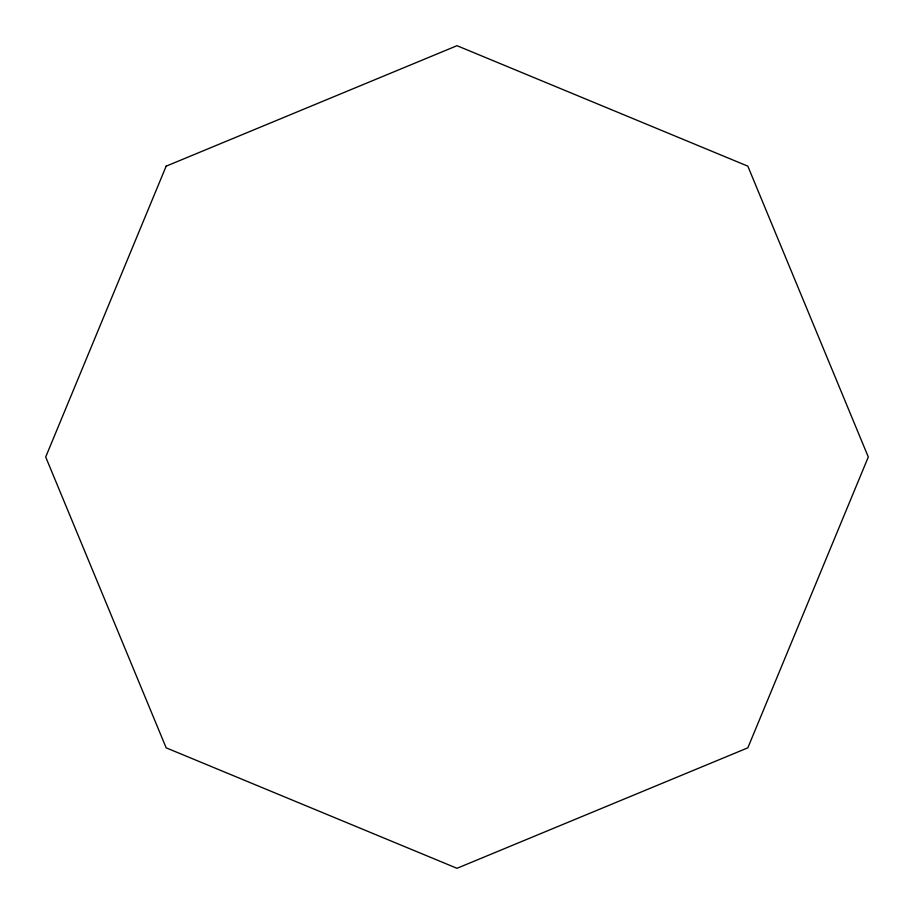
<?xml version="1.0" encoding="UTF-8"?>
<svg xmlns="http://www.w3.org/2000/svg" width="914" height="914" viewBox="0 0 914 914"><rect width="100%" height="100%" fill="white"/><g stroke="black" fill="none" stroke-linecap="round" stroke-linejoin="round"><path stroke-width="1.37" d="M166.165 166.165L45.7 457L166.165 747.835L457 868.3L747.835 747.835L868.3 457L747.835 166.165L457 45.7L166.165 166.165"/></g></svg>
